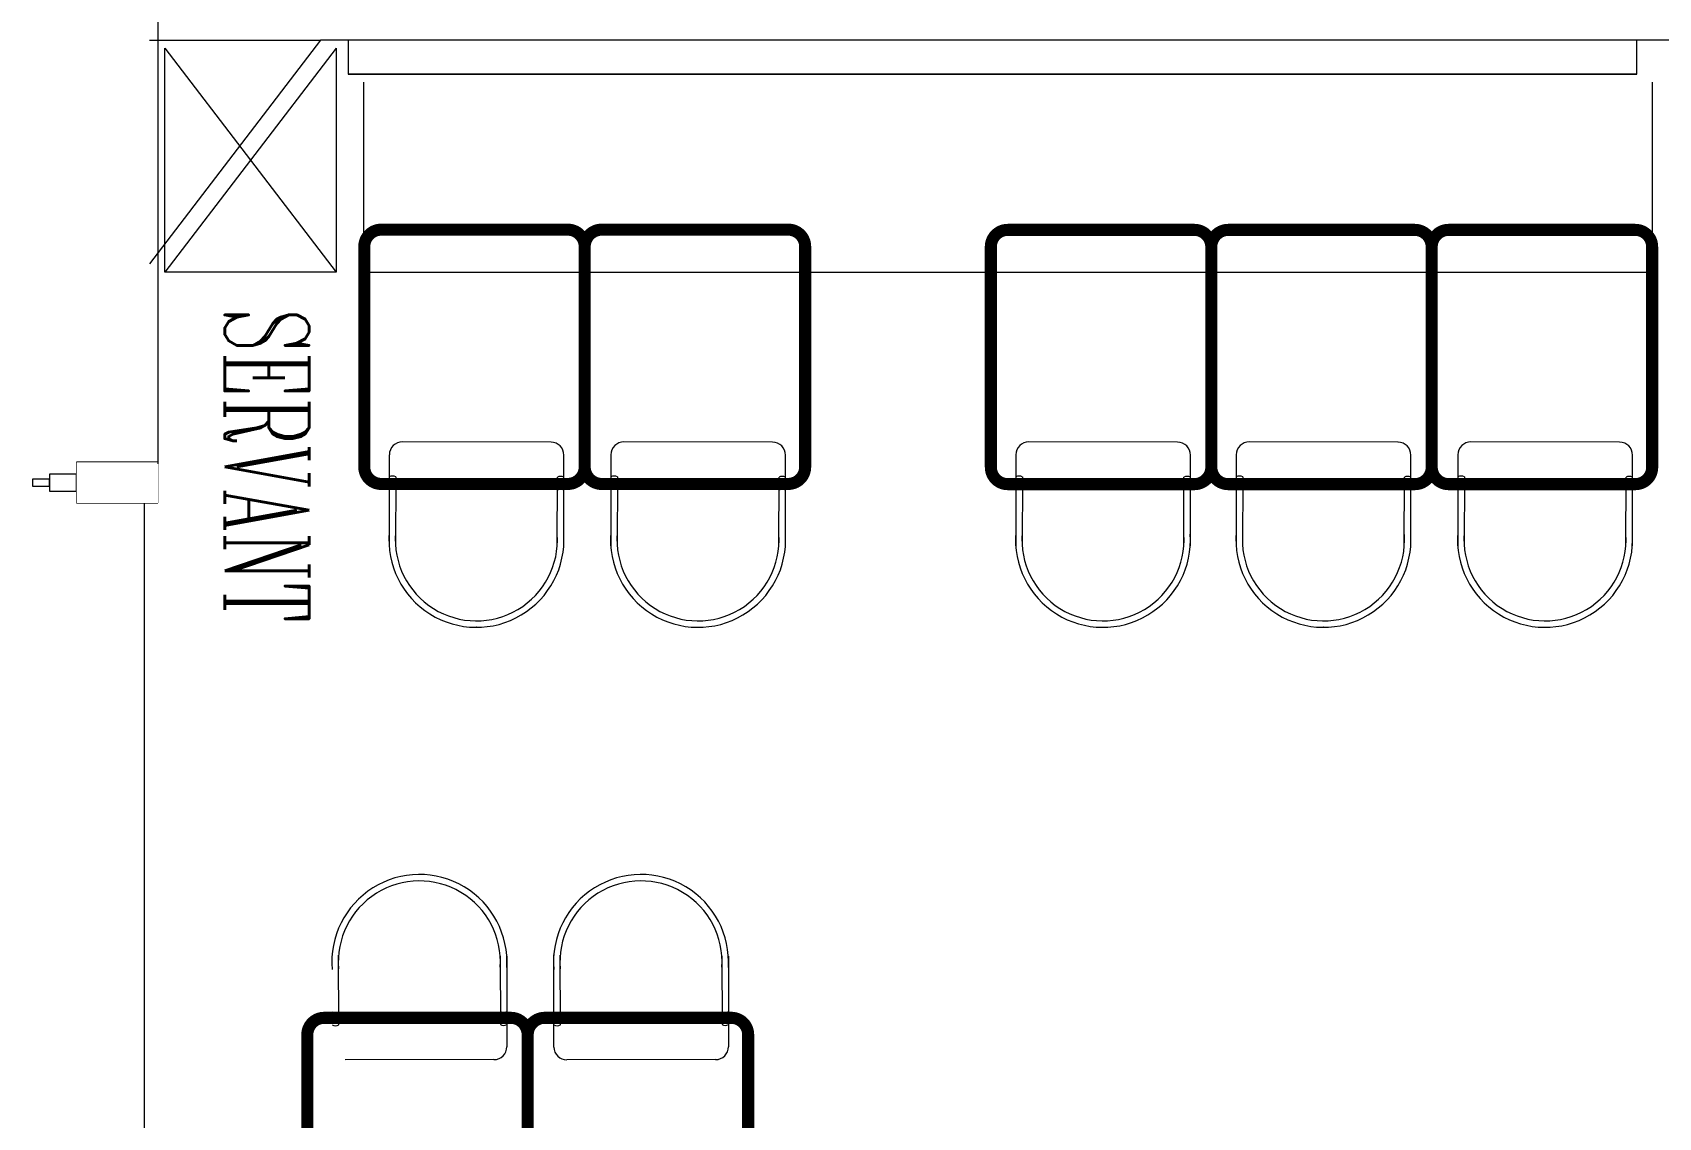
# Model space of a CAD drawing. Header units: centimetres. Extents: x -72470 to -43129, y -18750 to -16337.
# Drawn here: x -72349.8 to -71870.3, y -16999 to -16679.1 of the extents above; entities that cross this region are included whole.
import ezdxf

# ---------------------------------------------------------------- set-up
doc = ezdxf.new("R2010")
doc.units = ezdxf.units.CM
doc.header["$MEASUREMENT"] = 0
doc.layers.add('11-021_500-BLOK B-str_zemin_kat$0$2DTARAMA1', color=253, linetype='Continuous')
doc.layers.add('TEFRIS', color=30, linetype='Continuous', lineweight=9)
doc.styles.add('ROMANS', font='romanc.shx', dxfattribs={"width": 0.75, "height": 0.003})

# ---------------------------------------------------------------- blocks, each defined once
blk = doc.blocks.new('DDDD')
at = {"layer": 'TEFRIS', "color": 0, "linetype": 'Continuous'}
for p, q in [((-75389.21, -9770.79), (-75389.18, -9770.77)), ((-75389.18, -9770.77), (-75389.21, -9770.79)), ((-75355.24, -9770.94), (-75340.98, -9785.15)), ((-75353.94, -9769.55), (-75335, -9788.42)), ((-75334.99, -9793.81), (-75365.94, -9824.88)), ((-75374.62, -9818.92), (-75389.19, -9804.4)), ((-75371.33, -9824.89), (-75390.6, -9805.69)), ((-75435.41, -9817.01), (-75435.38, -9816.98)), ((-75435.38, -9816.98), (-75435.41, -9817.01)), ((-75401.44, -9817.16), (-75387.18, -9831.37)), ((-75400.14, -9815.77), (-75381.2, -9834.64)), ((-75299.4, -9829.4), (-75330.45, -9860.36)), ((-75275.13, -9848.35), (-75294, -9829.41)), ((-75276.52, -9849.65), (-75290.73, -9835.39)), ((-75381.19, -9840.03), (-75412.14, -9871.1)), ((-75420.83, -9865.14), (-75435.4, -9850.62)), ((-75330.46, -9865.75), (-75311.27, -9885.01)), ((-75324.49, -9869.04), (-75309.97, -9883.61)), ((-75345.61, -9875.61), (-75376.67, -9906.57)), ((-75321.34, -9894.56), (-75340.21, -9875.62)), ((-75322.73, -9895.86), (-75336.94, -9881.6)), ((-75276.36, -9883.61), (-75276.34, -9883.59)), ((-75276.34, -9883.59), (-75276.36, -9883.61))]:
    blk.add_line(p, q, dxfattribs=at)
at = {"layer": 'TEFRIS', "color": 0, "linetype": 'Continuous', "const_width": 3.56}
for points in [[(-75287.42, -9834.87), (-75326.31, -9873.77, -0.414214), (-75333.38, -9873.77), (-75379.35, -9827.81, -0.414214), (-75379.35, -9820.74), (-75340.46, -9781.84, -0.414214), (-75333.39, -9781.84), (-75287.42, -9827.8, -0.414214)], [(-75333.38, -9880.84), (-75372.27, -9919.73, -0.414214), (-75379.34, -9919.73), (-75425.31, -9873.77, -0.414214), (-75425.31, -9866.7), (-75386.42, -9827.81, -0.414214), (-75379.35, -9827.81), (-75333.38, -9873.77, -0.414214)]]:
    blk.add_lwpolyline(points, format="xyb", close=True, dxfattribs=at)
at = {"layer": 'TEFRIS', "color": 0, "linetype": 'Continuous'}
for centre, radius, start, end in [((-75370.91, -9789), 25.81, 41.3071, 229.9107), ((-75370.91, -9789), 23.91, 41.3071, 229.9107), ((-75344.15, -9780.65), 1.87, 284.487, 345.7168), ((-75341.45, -9783.34), 1.87, 284.487, 345.7168), ((-75337.69, -9791.12), 3.81, 315.1019, 45.1019), ((-75417.11, -9835.22), 25.81, 41.3071, 229.9107), ((-75417.11, -9835.22), 23.91, 41.3071, 229.9107), ((-75379.14, -9815.76), 1.87, 284.487, 345.7168), ((-75376.44, -9818.46), 1.87, 284.487, 345.7168), ((-75390.35, -9826.87), 1.87, 284.487, 345.7168), ((-75368.64, -9822.19), 3.81, 225.1019, 315.1019), ((-75296.7, -9832.1), 3.81, 44.9074, 134.9074), ((-75387.65, -9829.56), 1.87, 284.487, 345.7168), ((-75383.89, -9837.34), 3.81, 315.1019, 45.1019), ((-75288.92, -9835.86), 1.87, 104.2925, 165.5223), ((-75286.23, -9838.56), 1.87, 104.2925, 165.5223), ((-75294.57, -9865.32), 25.81, 220.0986, 48.7021), ((-75294.57, -9865.32), 23.91, 220.0986, 48.7021), ((-75327.76, -9863.06), 3.81, 134.9074, 224.9074), ((-75425.34, -9861.98), 1.87, 284.487, 345.7168), ((-75422.64, -9864.67), 1.87, 284.487, 345.7168), ((-75324.03, -9870.85), 1.87, 104.2925, 165.5223), ((-75321.34, -9873.55), 1.87, 104.2925, 165.5223), ((-75342.91, -9878.31), 3.81, 44.9074, 134.9074), ((-75335.13, -9882.07), 1.87, 104.2925, 165.5223), ((-75332.44, -9884.77), 1.87, 104.2925, 165.5223), ((-75340.79, -9911.53), 25.81, 220.0986, 48.7021), ((-75340.79, -9911.53), 23.91, 220.0986, 48.7021)]:
    blk.add_arc(centre, radius, start, end, dxfattribs=at)

msp = doc.modelspace()

# ---------------------------------------------------------------- hatches: boundary and pattern name
at = {"layer": '11-021_500-BLOK B-str_zemin_kat$0$2DTARAMA1'}
h = msp.add_hatch(dxfattribs=at)
h.set_pattern_fill('ANSI33', color=256, scale=100)
h.set_pattern_definition([(45, (-428811.097, -192582.577), (-17.6776695, 17.6776695), []), (45, (-428793.42, -192582.577), (-17.6776695, 17.6776695), [12.5, -6.25])])
edge = h.paths.add_edge_path()
edge.add_arc((-68749.76, -17111.81), 40, 0, 360)
edge = h.paths.add_edge_path()
edge.add_arc((-69589.76, -17111.81), 40, 0, 360)
edge = h.paths.add_edge_path()
edge.add_arc((-70429.76, -17111.81), 40, 0, 360)
edge = h.paths.add_edge_path()
edge.add_arc((-71269.76, -17111.81), 40, 0, 360)
h.paths.add_polyline_path([(-70137.29, -16946.14), (-69963.53, -16946.14), (-69963.53, -16900.19), (-70137.29, -16900.19)], flags=9)
h.paths.add_polyline_path([(-69284.08, -16946.17), (-69110.31, -16946.17), (-69110.31, -16900.19), (-69284.08, -16900.19)], flags=9)
h.paths.add_polyline_path([(-70977.29, -16946.17), (-70822.17, -16946.17), (-70822.17, -16900.19), (-70977.29, -16900.19)], flags=9)
edge = h.paths.add_edge_path()
edge.add_arc((-72109.76, -17111.81), 40, 0, 360)
edge = h.paths.add_edge_path()
edge.add_arc((-70429.76, -17951.81), 40, 0, 360)
edge = h.paths.add_edge_path()
edge.add_arc((-69589.76, -17951.81), 40, 0, 360)
edge = h.paths.add_edge_path()
edge.add_arc((-68749.76, -17951.81), 40, 0, 360)

# ---------------------------------------------------------------- linework, layer by layer
at = {"layer": 'TEFRIS', "color": 0, "linetype": 'Continuous'}
for p, q in [((-72315.25, -16681.31), (-72264.8, -16681.31)), ((-72264.8, -16681.31), (-72315.25, -16747.31)), ((-72260.25, -16683.71), (-72310.7, -16749.71)), ((-72310.7, -16683.71), (-72260.25, -16749.71)), ((-72310.7, -16749.71), (-72310.7, -16683.71)), ((-71425.2, -16681.31), (-72264.8, -16681.31)), ((-72260.25, -16683.71), (-72260.25, -16749.71)), ((-72256.68, -16681.31), (-72256.68, -16691.31)), ((-71876.68, -16691.31), (-71876.68, -16681.31)), ((-72256.68, -16691.31), (-71876.68, -16691.31)), ((-71876.68, -16691.31), (-72256.68, -16691.31)), ((-72252.12, -16693.71), (-72252.12, -16749.71)), ((-71872.12, -16749.71), (-71872.12, -16693.71)), ((-72260.25, -16749.71), (-72310.7, -16749.71)), ((-72252.12, -16749.71), (-71872.12, -16749.71)), ((-72196.87, -16799.86), (-72240.73, -16799.79)), ((-72131.52, -16799.86), (-72175.38, -16799.79)), ((-72012.12, -16799.86), (-72055.97, -16799.79)), ((-71947.12, -16799.86), (-71990.97, -16799.79)), ((-71881.77, -16799.86), (-71925.62, -16799.79)), ((-72244.55, -16803.6), (-72244.59, -16830.79)), ((-72193.11, -16830.42), (-72193.07, -16803.68)), ((-72179.2, -16803.6), (-72179.24, -16830.79)), ((-72127.76, -16830.42), (-72127.72, -16803.68)), ((-72059.79, -16803.6), (-72059.83, -16830.79)), ((-72008.35, -16830.42), (-72008.31, -16803.68)), ((-71994.79, -16803.6), (-71994.83, -16830.79)), ((-71943.35, -16830.42), (-71943.31, -16803.68)), ((-71929.44, -16803.6), (-71929.48, -16830.79)), ((-71878, -16830.42), (-71877.96, -16803.68)), ((-72242.65, -16810.14), (-72242.68, -16830.71)), ((-72195.02, -16830.35), (-72194.98, -16810.22)), ((-72177.3, -16810.14), (-72177.33, -16830.71)), ((-72129.67, -16830.35), (-72129.63, -16810.22)), ((-72057.89, -16810.14), (-72057.93, -16830.71)), ((-72010.26, -16830.35), (-72010.23, -16810.22)), ((-71992.89, -16810.14), (-71992.93, -16830.71)), ((-71945.26, -16830.35), (-71945.23, -16810.22)), ((-71927.54, -16810.14), (-71927.58, -16830.71)), ((-71879.91, -16830.35), (-71879.88, -16810.22)), ((-72218.92, -16854.48), (-72218.89, -16854.48)), ((-72218.89, -16854.48), (-72218.92, -16854.48)), ((-72153.57, -16854.48), (-72153.54, -16854.48)), ((-72153.54, -16854.48), (-72153.57, -16854.48)), ((-72034.17, -16854.48), (-72034.13, -16854.48)), ((-72034.13, -16854.48), (-72034.17, -16854.48)), ((-71969.17, -16854.48), (-71969.13, -16854.48)), ((-71969.13, -16854.48), (-71969.17, -16854.48)), ((-71903.81, -16854.48), (-71903.78, -16854.48)), ((-71903.78, -16854.48), (-71903.81, -16854.48))]:
    msp.add_line(p, q, dxfattribs=at)
at = {"layer": 'TEFRIS', "color": 0, "linetype": 'Continuous', "const_width": 3.56}
for points in [[(-72191.93, -16812.2), (-72246.93, -16812.2, -0.414214), (-72251.93, -16807.2), (-72251.93, -16742.2, -0.414214), (-72246.93, -16737.2), (-72191.93, -16737.2, -0.414214), (-72186.93, -16742.2), (-72186.93, -16807.2, -0.414214)], [(-72126.93, -16812.19), (-72181.93, -16812.2, -0.414214), (-72186.93, -16807.2), (-72186.93, -16742.2, -0.414214), (-72181.93, -16737.2), (-72126.93, -16737.19, -0.414214), (-72121.93, -16742.19), (-72121.93, -16807.19, -0.414214)], [(-72007.17, -16812.26), (-72062.17, -16812.26, -0.414214), (-72067.17, -16807.27), (-72067.18, -16742.27, -0.414214), (-72062.18, -16737.26), (-72007.18, -16737.26, -0.414214), (-72002.18, -16742.26), (-72002.17, -16807.26, -0.414214)], [(-71942.17, -16812.26), (-71997.17, -16812.26, -0.414214), (-72002.17, -16807.27), (-72002.18, -16742.27, -0.414214), (-71997.18, -16737.26), (-71942.18, -16737.26, -0.414214), (-71937.18, -16742.26), (-71937.17, -16807.26, -0.414214)], [(-71877.17, -16812.26), (-71932.17, -16812.26, -0.414214), (-71937.17, -16807.27), (-71937.18, -16742.27, -0.414214), (-71932.18, -16737.26), (-71877.18, -16737.26, -0.414214), (-71872.18, -16742.26), (-71872.17, -16807.26, -0.414214)]]:
    msp.add_lwpolyline(points, format="xyb", close=True, dxfattribs=at)
at = {"layer": 'TEFRIS', "color": 0, "linetype": 'Continuous'}
for points in [[(-72336.76, -16814.31), (-72336.76, -16809.31), (-72344.76, -16809.31), (-72344.76, -16814.31)], [(-72312.76, -16817.81), (-72312.76, -16805.81), (-72336.76, -16805.81), (-72336.76, -16817.81)], [(-72313.76, -16816.81), (-72313.76, -16806.81), (-72335.76, -16806.81), (-72335.76, -16816.81)], [(-72344.76, -16812.81), (-72344.76, -16810.81), (-72349.76, -16810.81), (-72349.76, -16812.81)], [(-72344.76, -16812.81), (-72344.76, -16810.81), (-72349.76, -16810.81), (-72349.76, -16812.81)], [(-72344.76, -16812.81), (-72344.76, -16810.81), (-72349.76, -16810.81), (-72349.76, -16812.81)], [(-72344.76, -16812.81), (-72344.76, -16810.81), (-72349.76, -16810.81), (-72349.76, -16812.81)], [(-72344.76, -16812.81), (-72344.76, -16810.81), (-72349.76, -16810.81), (-72349.76, -16812.81)], [(-72344.76, -16812.81), (-72344.76, -16810.81), (-72349.76, -16810.81), (-72349.76, -16812.81)], [(-72344.76, -16812.81), (-72344.76, -16810.81), (-72349.76, -16810.81), (-72349.76, -16812.81)], [(-72344.76, -16812.81), (-72344.76, -16810.81), (-72349.76, -16810.81), (-72349.76, -16812.81)], [(-72344.76, -16812.81), (-72344.76, -16810.81), (-72349.76, -16810.81), (-72349.76, -16812.81)], [(-72344.76, -16812.81), (-72344.76, -16810.81), (-72349.76, -16810.81), (-72349.76, -16812.81)], [(-72344.76, -16812.81), (-72344.76, -16810.81), (-72349.76, -16810.81), (-72349.76, -16812.81)], [(-72344.76, -16812.81), (-72344.76, -16810.81), (-72349.76, -16810.81), (-72349.76, -16812.81)], [(-72344.76, -16812.81), (-72344.76, -16810.81), (-72349.76, -16810.81), (-72349.76, -16812.81)], [(-72344.76, -16812.81), (-72344.76, -16810.81), (-72349.76, -16810.81), (-72349.76, -16812.81)], [(-72344.76, -16812.81), (-72344.76, -16810.81), (-72349.76, -16810.81), (-72349.76, -16812.81)], [(-72344.76, -16812.81), (-72344.76, -16810.81), (-72349.76, -16810.81), (-72349.76, -16812.81)], [(-72344.76, -16812.81), (-72344.76, -16810.81), (-72349.76, -16810.81), (-72349.76, -16812.81)], [(-72344.76, -16812.81), (-72344.76, -16810.81), (-72349.76, -16810.81), (-72349.76, -16812.81)], [(-72344.76, -16812.81), (-72344.76, -16810.81), (-72349.76, -16810.81), (-72349.76, -16812.81)], [(-72344.76, -16812.81), (-72344.76, -16810.81), (-72349.76, -16810.81), (-72349.76, -16812.81)], [(-72344.76, -16812.81), (-72344.76, -16810.81), (-72349.76, -16810.81), (-72349.76, -16812.81)], [(-72344.76, -16812.81), (-72344.76, -16810.81), (-72349.76, -16810.81), (-72349.76, -16812.81)], [(-72344.76, -16812.81), (-72344.76, -16810.81), (-72349.76, -16810.81), (-72349.76, -16812.81)], [(-72344.76, -16812.81), (-72344.76, -16810.81), (-72349.76, -16810.81), (-72349.76, -16812.81)], [(-72344.76, -16812.81), (-72344.76, -16810.81), (-72349.76, -16810.81), (-72349.76, -16812.81)]]:
    msp.add_lwpolyline(points, close=True, dxfattribs=at)
msp.add_lwpolyline([(-72316.76, -17015.81), (-72316.76, -16817.81)], dxfattribs=at)
for centre, radius, start, end in [((-72240.73, -16803.6), 3.81, 89.9074, 179.9074), ((-72175.38, -16803.6), 3.81, 89.9074, 179.9074), ((-72055.98, -16803.6), 3.81, 89.9074, 179.9074), ((-71990.98, -16803.6), 3.81, 89.9074, 179.9074), ((-71925.62, -16803.6), 3.81, 89.9074, 179.9074), ((-72196.88, -16803.67), 3.81, 359.9074, 89.9074), ((-72131.53, -16803.67), 3.81, 359.9074, 89.9074), ((-72012.12, -16803.67), 3.81, 359.9074, 89.9074), ((-71947.12, -16803.67), 3.81, 359.9074, 89.9074), ((-71881.77, -16803.67), 3.81, 359.9074, 89.9074), ((-72243.61, -16811.75), 1.87, 59.2925, 120.5223), ((-72243.61, -16815.57), 1.87, 59.2925, 120.5223), ((-72194.04, -16815.65), 1.87, 59.2925, 120.5223), ((-72194.03, -16811.83), 1.87, 59.2925, 120.5223), ((-72178.26, -16811.75), 1.87, 59.2925, 120.5223), ((-72178.26, -16815.57), 1.87, 59.2925, 120.5223), ((-72128.69, -16815.65), 1.87, 59.2925, 120.5223), ((-72128.68, -16811.83), 1.87, 59.2925, 120.5223), ((-72058.86, -16815.57), 1.87, 59.2925, 120.5223), ((-72058.85, -16811.75), 1.87, 59.2925, 120.5223), ((-72009.28, -16811.83), 1.87, 59.2925, 120.5223), ((-72009.28, -16815.65), 1.87, 59.2925, 120.5223), ((-71993.86, -16815.57), 1.87, 59.2925, 120.5223), ((-71993.85, -16811.75), 1.87, 59.2925, 120.5223), ((-71944.28, -16811.83), 1.87, 59.2925, 120.5223), ((-71944.28, -16815.65), 1.87, 59.2925, 120.5223), ((-71928.5, -16811.75), 1.87, 59.2925, 120.5223), ((-71928.5, -16815.57), 1.87, 59.2925, 120.5223), ((-71878.92, -16811.83), 1.87, 59.2925, 120.5223), ((-71878.93, -16815.65), 1.87, 59.2925, 120.5223), ((-72218.87, -16828.67), 25.81, 175.0986, 3.7021), ((-72218.87, -16828.67), 23.91, 175.0986, 3.7021), ((-72153.51, -16828.67), 25.81, 175.0986, 3.7021), ((-72153.51, -16828.67), 23.91, 175.0986, 3.7021), ((-72034.11, -16828.67), 25.81, 175.0986, 3.7021), ((-72034.11, -16828.67), 23.91, 175.0986, 3.7021), ((-71969.11, -16828.67), 25.81, 175.0986, 3.7021), ((-71969.11, -16828.67), 23.91, 175.0986, 3.7021), ((-71903.76, -16828.67), 25.81, 175.0986, 3.7021), ((-71903.76, -16828.67), 23.91, 175.0986, 3.7021)]:
    msp.add_arc(centre, radius, start, end, dxfattribs=at)

# ---------------------------------------------------------------- block references
at = {"layer": 'TEFRIS', "color": 0, "linetype": 'Continuous', "rotation": 315}
msp.add_blockref('DDDD', (-11953.18, -63326.59), dxfattribs=at)

# ---------------------------------------------------------------- texts
at = {"layer": 'TEFRIS', "color": 0, "linetype": 'Continuous', "style": 'ROMANS', "width": 0.6}
msp.add_text('SERVANT', height=24.881, rotation=270, dxfattribs=at).set_placement((-72293.1, -16760.44))

# ---------------------------------------------------------------- next in the draw order: wipeouts: each hides what was drawn before it
at = {"color": 0, "linetype": 'Continuous'}
msp.add_wipeout([(-72312.76, -16817.81), (-72336.76, -16817.81), (-72336.76, -16805.81), (-72312.76, -16805.81)], dxfattribs=at).dxf.layer = 'TEFRIS'

# ---------------------------------------------------------------- next in the draw order: linework, layer by layer
at = {"layer": 'TEFRIS', "color": 0, "linetype": 'Continuous'}
for points in [[(-72336.76, -16814.31), (-72336.76, -16809.31), (-72344.76, -16809.31), (-72344.76, -16814.31)], [(-72312.76, -16817.81), (-72312.76, -16805.81), (-72336.76, -16805.81), (-72336.76, -16817.81)], [(-72313.76, -16816.81), (-72313.76, -16806.81), (-72335.76, -16806.81), (-72335.76, -16816.81)]]:
    msp.add_lwpolyline(points, close=True, dxfattribs=at)

# ---------------------------------------------------------------- next in the draw order: wipeouts: each hides what was drawn before it
at = {"color": 0, "linetype": 'Continuous'}
msp.add_wipeout([(-72312.76, -16817.81), (-72336.76, -16817.81), (-72336.76, -16805.81), (-72312.76, -16805.81)], dxfattribs=at).dxf.layer = 'TEFRIS'

# ---------------------------------------------------------------- next in the draw order: linework, layer by layer
at = {"layer": 'TEFRIS', "color": 0, "linetype": 'Continuous'}
for points in [[(-72336.76, -16814.31), (-72336.76, -16809.31), (-72344.76, -16809.31), (-72344.76, -16814.31)], [(-72312.76, -16817.81), (-72312.76, -16805.81), (-72336.76, -16805.81), (-72336.76, -16817.81)], [(-72313.76, -16816.81), (-72313.76, -16806.81), (-72335.76, -16806.81), (-72335.76, -16816.81)]]:
    msp.add_lwpolyline(points, close=True, dxfattribs=at)

# ---------------------------------------------------------------- next in the draw order: wipeouts: each hides what was drawn before it
at = {"color": 0, "linetype": 'Continuous'}
msp.add_wipeout([(-72312.76, -16817.81), (-72336.76, -16817.81), (-72336.76, -16805.81), (-72312.76, -16805.81)], dxfattribs=at).dxf.layer = 'TEFRIS'

# ---------------------------------------------------------------- next in the draw order: linework, layer by layer
at = {"layer": 'TEFRIS', "color": 0, "linetype": 'Continuous'}
for points in [[(-72336.76, -16814.31), (-72336.76, -16809.31), (-72344.76, -16809.31), (-72344.76, -16814.31)], [(-72312.76, -16817.81), (-72312.76, -16805.81), (-72336.76, -16805.81), (-72336.76, -16817.81)], [(-72313.76, -16816.81), (-72313.76, -16806.81), (-72335.76, -16806.81), (-72335.76, -16816.81)]]:
    msp.add_lwpolyline(points, close=True, dxfattribs=at)

# ---------------------------------------------------------------- next in the draw order: wipeouts: each hides what was drawn before it
at = {"color": 0, "linetype": 'Continuous'}
msp.add_wipeout([(-72312.76, -16817.81), (-72336.76, -16817.81), (-72336.76, -16805.81), (-72312.76, -16805.81)], dxfattribs=at).dxf.layer = 'TEFRIS'

# ---------------------------------------------------------------- next in the draw order: linework, layer by layer
at = {"layer": 'TEFRIS', "color": 0, "linetype": 'Continuous'}
for points in [[(-72336.76, -16814.31), (-72336.76, -16809.31), (-72344.76, -16809.31), (-72344.76, -16814.31)], [(-72312.76, -16817.81), (-72312.76, -16805.81), (-72336.76, -16805.81), (-72336.76, -16817.81)], [(-72313.76, -16816.81), (-72313.76, -16806.81), (-72335.76, -16806.81), (-72335.76, -16816.81)]]:
    msp.add_lwpolyline(points, close=True, dxfattribs=at)

# ---------------------------------------------------------------- next in the draw order: wipeouts: each hides what was drawn before it
at = {"color": 0, "linetype": 'Continuous'}
msp.add_wipeout([(-72312.76, -16817.81), (-72336.76, -16817.81), (-72336.76, -16805.81), (-72312.76, -16805.81)], dxfattribs=at).dxf.layer = 'TEFRIS'

# ---------------------------------------------------------------- next in the draw order: linework, layer by layer
at = {"layer": 'TEFRIS', "color": 0, "linetype": 'Continuous'}
for points in [[(-72336.76, -16814.31), (-72336.76, -16809.31), (-72344.76, -16809.31), (-72344.76, -16814.31)], [(-72312.76, -16817.81), (-72312.76, -16805.81), (-72336.76, -16805.81), (-72336.76, -16817.81)], [(-72313.76, -16816.81), (-72313.76, -16806.81), (-72335.76, -16806.81), (-72335.76, -16816.81)]]:
    msp.add_lwpolyline(points, close=True, dxfattribs=at)

# ---------------------------------------------------------------- next in the draw order: wipeouts: each hides what was drawn before it
at = {"color": 0, "linetype": 'Continuous'}
msp.add_wipeout([(-72312.76, -16817.81), (-72336.76, -16817.81), (-72336.76, -16805.81), (-72312.76, -16805.81)], dxfattribs=at).dxf.layer = 'TEFRIS'

# ---------------------------------------------------------------- next in the draw order: linework, layer by layer
at = {"layer": 'TEFRIS', "color": 0, "linetype": 'Continuous'}
for points in [[(-72336.76, -16814.31), (-72336.76, -16809.31), (-72344.76, -16809.31), (-72344.76, -16814.31)], [(-72312.76, -16817.81), (-72312.76, -16805.81), (-72336.76, -16805.81), (-72336.76, -16817.81)], [(-72313.76, -16816.81), (-72313.76, -16806.81), (-72335.76, -16806.81), (-72335.76, -16816.81)]]:
    msp.add_lwpolyline(points, close=True, dxfattribs=at)

# ---------------------------------------------------------------- next in the draw order: wipeouts: each hides what was drawn before it
at = {"color": 0, "linetype": 'Continuous'}
msp.add_wipeout([(-72312.76, -16817.81), (-72336.76, -16817.81), (-72336.76, -16805.81), (-72312.76, -16805.81)], dxfattribs=at).dxf.layer = 'TEFRIS'

# ---------------------------------------------------------------- next in the draw order: linework, layer by layer
at = {"layer": 'TEFRIS', "color": 0, "linetype": 'Continuous'}
for points in [[(-72336.76, -16814.31), (-72336.76, -16809.31), (-72344.76, -16809.31), (-72344.76, -16814.31)], [(-72312.76, -16817.81), (-72312.76, -16805.81), (-72336.76, -16805.81), (-72336.76, -16817.81)], [(-72313.76, -16816.81), (-72313.76, -16806.81), (-72335.76, -16806.81), (-72335.76, -16816.81)]]:
    msp.add_lwpolyline(points, close=True, dxfattribs=at)

# ---------------------------------------------------------------- next in the draw order: wipeouts: each hides what was drawn before it
at = {"color": 0, "linetype": 'Continuous'}
msp.add_wipeout([(-72312.76, -16817.81), (-72336.76, -16817.81), (-72336.76, -16805.81), (-72312.76, -16805.81)], dxfattribs=at).dxf.layer = 'TEFRIS'

# ---------------------------------------------------------------- next in the draw order: linework, layer by layer
at = {"layer": 'TEFRIS', "color": 0, "linetype": 'Continuous'}
for points in [[(-72336.76, -16814.31), (-72336.76, -16809.31), (-72344.76, -16809.31), (-72344.76, -16814.31)], [(-72312.76, -16817.81), (-72312.76, -16805.81), (-72336.76, -16805.81), (-72336.76, -16817.81)], [(-72313.76, -16816.81), (-72313.76, -16806.81), (-72335.76, -16806.81), (-72335.76, -16816.81)]]:
    msp.add_lwpolyline(points, close=True, dxfattribs=at)

# ---------------------------------------------------------------- next in the draw order: wipeouts: each hides what was drawn before it
at = {"color": 0, "linetype": 'Continuous'}
msp.add_wipeout([(-72312.76, -16817.81), (-72336.76, -16817.81), (-72336.76, -16805.81), (-72312.76, -16805.81)], dxfattribs=at).dxf.layer = 'TEFRIS'

# ---------------------------------------------------------------- next in the draw order: linework, layer by layer
at = {"layer": 'TEFRIS', "color": 0, "linetype": 'Continuous'}
for points in [[(-72336.76, -16814.31), (-72336.76, -16809.31), (-72344.76, -16809.31), (-72344.76, -16814.31)], [(-72312.76, -16817.81), (-72312.76, -16805.81), (-72336.76, -16805.81), (-72336.76, -16817.81)], [(-72313.76, -16816.81), (-72313.76, -16806.81), (-72335.76, -16806.81), (-72335.76, -16816.81)]]:
    msp.add_lwpolyline(points, close=True, dxfattribs=at)

# ---------------------------------------------------------------- next in the draw order: wipeouts: each hides what was drawn before it
at = {"color": 0, "linetype": 'Continuous'}
msp.add_wipeout([(-72312.76, -16817.81), (-72336.76, -16817.81), (-72336.76, -16805.81), (-72312.76, -16805.81)], dxfattribs=at).dxf.layer = 'TEFRIS'

# ---------------------------------------------------------------- next in the draw order: linework, layer by layer
at = {"layer": 'TEFRIS', "color": 0, "linetype": 'Continuous'}
for points in [[(-72336.76, -16814.31), (-72336.76, -16809.31), (-72344.76, -16809.31), (-72344.76, -16814.31)], [(-72312.76, -16817.81), (-72312.76, -16805.81), (-72336.76, -16805.81), (-72336.76, -16817.81)], [(-72313.76, -16816.81), (-72313.76, -16806.81), (-72335.76, -16806.81), (-72335.76, -16816.81)]]:
    msp.add_lwpolyline(points, close=True, dxfattribs=at)

# ---------------------------------------------------------------- next in the draw order: wipeouts: each hides what was drawn before it
at = {"color": 0, "linetype": 'Continuous'}
msp.add_wipeout([(-72312.76, -16817.81), (-72336.76, -16817.81), (-72336.76, -16805.81), (-72312.76, -16805.81)], dxfattribs=at).dxf.layer = 'TEFRIS'

# ---------------------------------------------------------------- next in the draw order: linework, layer by layer
at = {"layer": 'TEFRIS', "color": 0, "linetype": 'Continuous'}
for points in [[(-72336.76, -16814.31), (-72336.76, -16809.31), (-72344.76, -16809.31), (-72344.76, -16814.31)], [(-72312.76, -16817.81), (-72312.76, -16805.81), (-72336.76, -16805.81), (-72336.76, -16817.81)], [(-72313.76, -16816.81), (-72313.76, -16806.81), (-72335.76, -16806.81), (-72335.76, -16816.81)]]:
    msp.add_lwpolyline(points, close=True, dxfattribs=at)

# ---------------------------------------------------------------- next in the draw order: wipeouts: each hides what was drawn before it
at = {"color": 0, "linetype": 'Continuous'}
msp.add_wipeout([(-72312.76, -16817.81), (-72336.76, -16817.81), (-72336.76, -16805.81), (-72312.76, -16805.81)], dxfattribs=at).dxf.layer = 'TEFRIS'

# ---------------------------------------------------------------- next in the draw order: linework, layer by layer
at = {"layer": 'TEFRIS', "color": 0, "linetype": 'Continuous'}
for points in [[(-72336.76, -16814.31), (-72336.76, -16809.31), (-72344.76, -16809.31), (-72344.76, -16814.31)], [(-72312.76, -16817.81), (-72312.76, -16805.81), (-72336.76, -16805.81), (-72336.76, -16817.81)], [(-72313.76, -16816.81), (-72313.76, -16806.81), (-72335.76, -16806.81), (-72335.76, -16816.81)]]:
    msp.add_lwpolyline(points, close=True, dxfattribs=at)

# ---------------------------------------------------------------- next in the draw order: wipeouts: each hides what was drawn before it
at = {"color": 0, "linetype": 'Continuous'}
msp.add_wipeout([(-72312.76, -16817.81), (-72336.76, -16817.81), (-72336.76, -16805.81), (-72312.76, -16805.81)], dxfattribs=at).dxf.layer = 'TEFRIS'

# ---------------------------------------------------------------- next in the draw order: linework, layer by layer
at = {"layer": 'TEFRIS', "color": 0, "linetype": 'Continuous'}
for points in [[(-72336.76, -16814.31), (-72336.76, -16809.31), (-72344.76, -16809.31), (-72344.76, -16814.31)], [(-72312.76, -16817.81), (-72312.76, -16805.81), (-72336.76, -16805.81), (-72336.76, -16817.81)], [(-72313.76, -16816.81), (-72313.76, -16806.81), (-72335.76, -16806.81), (-72335.76, -16816.81)]]:
    msp.add_lwpolyline(points, close=True, dxfattribs=at)

# ---------------------------------------------------------------- next in the draw order: wipeouts: each hides what was drawn before it
at = {"color": 0, "linetype": 'Continuous'}
msp.add_wipeout([(-72312.76, -16817.81), (-72336.76, -16817.81), (-72336.76, -16805.81), (-72312.76, -16805.81)], dxfattribs=at).dxf.layer = 'TEFRIS'

# ---------------------------------------------------------------- next in the draw order: linework, layer by layer
at = {"layer": 'TEFRIS', "color": 0, "linetype": 'Continuous'}
for points in [[(-72336.76, -16814.31), (-72336.76, -16809.31), (-72344.76, -16809.31), (-72344.76, -16814.31)], [(-72312.76, -16817.81), (-72312.76, -16805.81), (-72336.76, -16805.81), (-72336.76, -16817.81)], [(-72313.76, -16816.81), (-72313.76, -16806.81), (-72335.76, -16806.81), (-72335.76, -16816.81)]]:
    msp.add_lwpolyline(points, close=True, dxfattribs=at)

# ---------------------------------------------------------------- next in the draw order: wipeouts: each hides what was drawn before it
at = {"color": 0, "linetype": 'Continuous'}
msp.add_wipeout([(-72312.76, -16817.81), (-72336.76, -16817.81), (-72336.76, -16805.81), (-72312.76, -16805.81)], dxfattribs=at).dxf.layer = 'TEFRIS'

# ---------------------------------------------------------------- next in the draw order: linework, layer by layer
at = {"layer": 'TEFRIS', "color": 0, "linetype": 'Continuous'}
for points in [[(-72336.76, -16814.31), (-72336.76, -16809.31), (-72344.76, -16809.31), (-72344.76, -16814.31)], [(-72312.76, -16817.81), (-72312.76, -16805.81), (-72336.76, -16805.81), (-72336.76, -16817.81)], [(-72313.76, -16816.81), (-72313.76, -16806.81), (-72335.76, -16806.81), (-72335.76, -16816.81)]]:
    msp.add_lwpolyline(points, close=True, dxfattribs=at)

# ---------------------------------------------------------------- next in the draw order: wipeouts: each hides what was drawn before it
at = {"color": 0, "linetype": 'Continuous'}
msp.add_wipeout([(-72312.76, -16817.81), (-72336.76, -16817.81), (-72336.76, -16805.81), (-72312.76, -16805.81)], dxfattribs=at).dxf.layer = 'TEFRIS'

# ---------------------------------------------------------------- next in the draw order: linework, layer by layer
at = {"layer": 'TEFRIS', "color": 0, "linetype": 'Continuous'}
for points in [[(-72336.76, -16814.31), (-72336.76, -16809.31), (-72344.76, -16809.31), (-72344.76, -16814.31)], [(-72312.76, -16817.81), (-72312.76, -16805.81), (-72336.76, -16805.81), (-72336.76, -16817.81)], [(-72313.76, -16816.81), (-72313.76, -16806.81), (-72335.76, -16806.81), (-72335.76, -16816.81)]]:
    msp.add_lwpolyline(points, close=True, dxfattribs=at)

# ---------------------------------------------------------------- next in the draw order: wipeouts: each hides what was drawn before it
at = {"color": 0, "linetype": 'Continuous'}
msp.add_wipeout([(-72312.76, -16817.81), (-72336.76, -16817.81), (-72336.76, -16805.81), (-72312.76, -16805.81)], dxfattribs=at).dxf.layer = 'TEFRIS'

# ---------------------------------------------------------------- next in the draw order: linework, layer by layer
at = {"layer": 'TEFRIS', "color": 0, "linetype": 'Continuous'}
for points in [[(-72336.76, -16814.31), (-72336.76, -16809.31), (-72344.76, -16809.31), (-72344.76, -16814.31)], [(-72312.76, -16817.81), (-72312.76, -16805.81), (-72336.76, -16805.81), (-72336.76, -16817.81)], [(-72313.76, -16816.81), (-72313.76, -16806.81), (-72335.76, -16806.81), (-72335.76, -16816.81)]]:
    msp.add_lwpolyline(points, close=True, dxfattribs=at)

# ---------------------------------------------------------------- next in the draw order: wipeouts: each hides what was drawn before it
at = {"color": 0, "linetype": 'Continuous'}
msp.add_wipeout([(-72312.76, -16817.81), (-72336.76, -16817.81), (-72336.76, -16805.81), (-72312.76, -16805.81)], dxfattribs=at).dxf.layer = 'TEFRIS'

# ---------------------------------------------------------------- next in the draw order: linework, layer by layer
at = {"layer": 'TEFRIS', "color": 0, "linetype": 'Continuous'}
for points in [[(-72336.76, -16814.31), (-72336.76, -16809.31), (-72344.76, -16809.31), (-72344.76, -16814.31)], [(-72312.76, -16817.81), (-72312.76, -16805.81), (-72336.76, -16805.81), (-72336.76, -16817.81)], [(-72313.76, -16816.81), (-72313.76, -16806.81), (-72335.76, -16806.81), (-72335.76, -16816.81)]]:
    msp.add_lwpolyline(points, close=True, dxfattribs=at)

# ---------------------------------------------------------------- next in the draw order: wipeouts: each hides what was drawn before it
at = {"color": 0, "linetype": 'Continuous'}
msp.add_wipeout([(-72312.76, -16817.81), (-72336.76, -16817.81), (-72336.76, -16805.81), (-72312.76, -16805.81)], dxfattribs=at).dxf.layer = 'TEFRIS'

# ---------------------------------------------------------------- next in the draw order: linework, layer by layer
at = {"layer": 'TEFRIS', "color": 0, "linetype": 'Continuous'}
for points in [[(-72336.76, -16814.31), (-72336.76, -16809.31), (-72344.76, -16809.31), (-72344.76, -16814.31)], [(-72312.76, -16817.81), (-72312.76, -16805.81), (-72336.76, -16805.81), (-72336.76, -16817.81)], [(-72313.76, -16816.81), (-72313.76, -16806.81), (-72335.76, -16806.81), (-72335.76, -16816.81)]]:
    msp.add_lwpolyline(points, close=True, dxfattribs=at)

# ---------------------------------------------------------------- next in the draw order: wipeouts: each hides what was drawn before it
at = {"color": 0, "linetype": 'Continuous'}
msp.add_wipeout([(-72312.76, -16817.81), (-72336.76, -16817.81), (-72336.76, -16805.81), (-72312.76, -16805.81)], dxfattribs=at).dxf.layer = 'TEFRIS'

# ---------------------------------------------------------------- next in the draw order: linework, layer by layer
at = {"layer": 'TEFRIS', "color": 0, "linetype": 'Continuous'}
for points in [[(-72336.76, -16814.31), (-72336.76, -16809.31), (-72344.76, -16809.31), (-72344.76, -16814.31)], [(-72312.76, -16817.81), (-72312.76, -16805.81), (-72336.76, -16805.81), (-72336.76, -16817.81)], [(-72313.76, -16816.81), (-72313.76, -16806.81), (-72335.76, -16806.81), (-72335.76, -16816.81)]]:
    msp.add_lwpolyline(points, close=True, dxfattribs=at)

# ---------------------------------------------------------------- next in the draw order: wipeouts: each hides what was drawn before it
at = {"color": 0, "linetype": 'Continuous'}
msp.add_wipeout([(-72312.76, -16817.81), (-72336.76, -16817.81), (-72336.76, -16805.81), (-72312.76, -16805.81)], dxfattribs=at).dxf.layer = 'TEFRIS'

# ---------------------------------------------------------------- next in the draw order: linework, layer by layer
at = {"layer": 'TEFRIS', "color": 0, "linetype": 'Continuous'}
for points in [[(-72336.76, -16814.31), (-72336.76, -16809.31), (-72344.76, -16809.31), (-72344.76, -16814.31)], [(-72312.76, -16817.81), (-72312.76, -16805.81), (-72336.76, -16805.81), (-72336.76, -16817.81)], [(-72313.76, -16816.81), (-72313.76, -16806.81), (-72335.76, -16806.81), (-72335.76, -16816.81)]]:
    msp.add_lwpolyline(points, close=True, dxfattribs=at)

# ---------------------------------------------------------------- next in the draw order: wipeouts: each hides what was drawn before it
at = {"color": 0, "linetype": 'Continuous'}
msp.add_wipeout([(-72312.76, -16817.81), (-72336.76, -16817.81), (-72336.76, -16805.81), (-72312.76, -16805.81)], dxfattribs=at).dxf.layer = 'TEFRIS'

# ---------------------------------------------------------------- next in the draw order: linework, layer by layer
at = {"layer": 'TEFRIS', "color": 0, "linetype": 'Continuous'}
for points in [[(-72336.76, -16814.31), (-72336.76, -16809.31), (-72344.76, -16809.31), (-72344.76, -16814.31)], [(-72312.76, -16817.81), (-72312.76, -16805.81), (-72336.76, -16805.81), (-72336.76, -16817.81)], [(-72313.76, -16816.81), (-72313.76, -16806.81), (-72335.76, -16806.81), (-72335.76, -16816.81)]]:
    msp.add_lwpolyline(points, close=True, dxfattribs=at)

# ---------------------------------------------------------------- next in the draw order: wipeouts: each hides what was drawn before it
at = {"color": 0, "linetype": 'Continuous'}
msp.add_wipeout([(-72312.76, -16817.81), (-72336.76, -16817.81), (-72336.76, -16805.81), (-72312.76, -16805.81)], dxfattribs=at).dxf.layer = 'TEFRIS'

# ---------------------------------------------------------------- next in the draw order: linework, layer by layer
at = {"layer": 'TEFRIS', "color": 0, "linetype": 'Continuous'}
for points in [[(-72336.76, -16814.31), (-72336.76, -16809.31), (-72344.76, -16809.31), (-72344.76, -16814.31)], [(-72312.76, -16817.81), (-72312.76, -16805.81), (-72336.76, -16805.81), (-72336.76, -16817.81)], [(-72313.76, -16816.81), (-72313.76, -16806.81), (-72335.76, -16806.81), (-72335.76, -16816.81)]]:
    msp.add_lwpolyline(points, close=True, dxfattribs=at)

# ---------------------------------------------------------------- next in the draw order: wipeouts: each hides what was drawn before it
at = {"color": 0, "linetype": 'Continuous'}
msp.add_wipeout([(-72312.76, -16817.81), (-72336.76, -16817.81), (-72336.76, -16805.81), (-72312.76, -16805.81)], dxfattribs=at).dxf.layer = 'TEFRIS'

# ---------------------------------------------------------------- next in the draw order: linework, layer by layer
at = {"layer": 'TEFRIS', "color": 0, "linetype": 'Continuous'}
for points in [[(-72336.76, -16814.31), (-72336.76, -16809.31), (-72344.76, -16809.31), (-72344.76, -16814.31)], [(-72312.76, -16817.81), (-72312.76, -16805.81), (-72336.76, -16805.81), (-72336.76, -16817.81)], [(-72313.76, -16816.81), (-72313.76, -16806.81), (-72335.76, -16806.81), (-72335.76, -16816.81)]]:
    msp.add_lwpolyline(points, close=True, dxfattribs=at)

# ---------------------------------------------------------------- next in the draw order: wipeouts: each hides what was drawn before it
at = {"color": 0, "linetype": 'Continuous'}
msp.add_wipeout([(-72312.76, -16817.81), (-72336.76, -16817.81), (-72336.76, -16805.81), (-72312.76, -16805.81)], dxfattribs=at).dxf.layer = 'TEFRIS'

# ---------------------------------------------------------------- next in the draw order: linework, layer by layer
at = {"layer": 'TEFRIS', "color": 0, "linetype": 'Continuous'}
msp.add_line((-72312.68, -16806.31), (-72312.76, -16661.81), dxfattribs=at)

doc.saveas('drawing.dxf')
